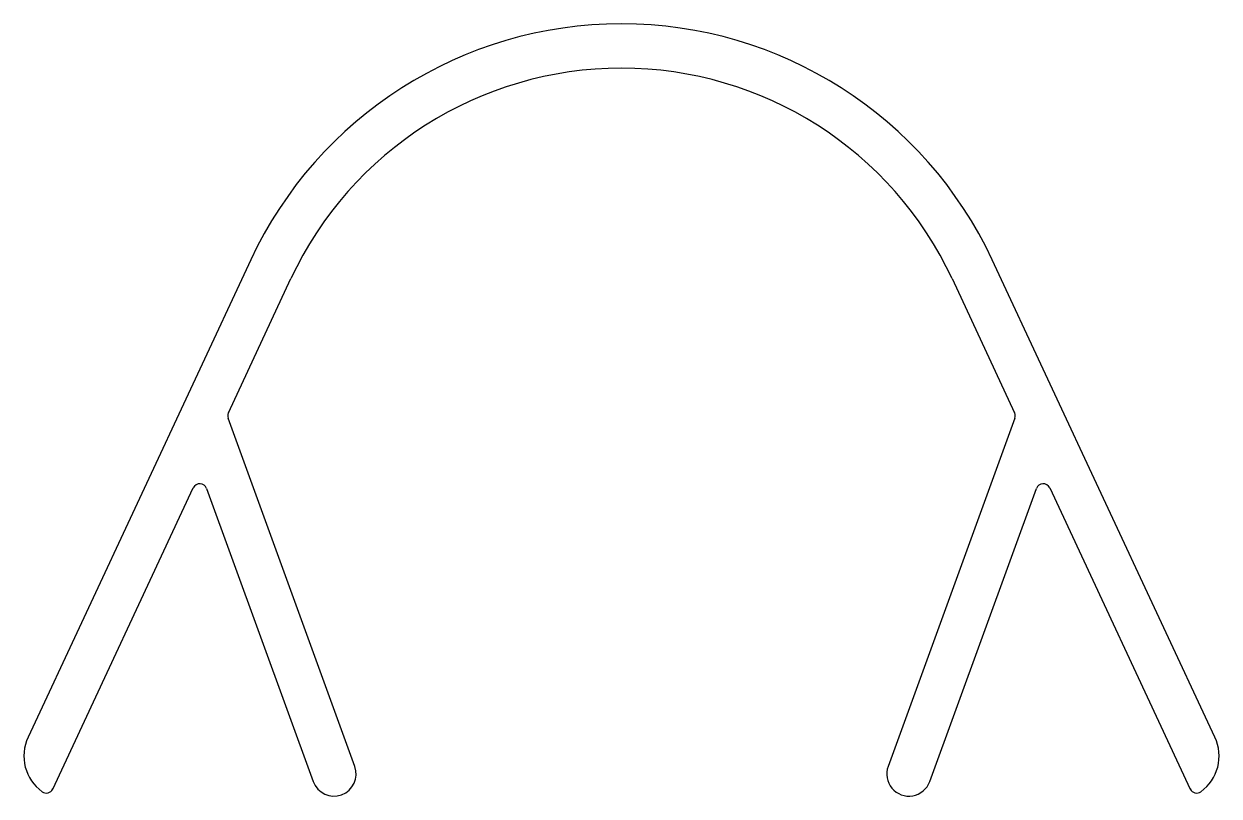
# Model space of a CAD drawing. Extents: x 472.8 to 515.2, y 619.3 to 646.7.
import ezdxf

# ---------------------------------------------------------------- set-up
doc = ezdxf.new("R2010")
doc.units = 0
doc.layers.get('0').update_dxf_attribs({"linetype": 'CONTINUOUS'})

msp = doc.modelspace()

# ---------------------------------------------------------------- linework, layer by layer
for p, q in [((480.822, 638.316), (472.912, 621.351)), ((515.068, 621.351), (507.157, 638.316)), ((480.026, 632.883), (482.25, 637.65)), ((505.73, 637.65), (507.953, 632.883)), ((484.521, 620.315), (480.018, 632.688)), ((507.962, 632.688), (503.459, 620.315)), ((473.791, 619.511), (478.782, 630.213)), ((479.25, 630.193), (483.042, 619.777)), ((504.938, 619.777), (508.729, 630.193)), ((509.198, 630.213), (514.189, 619.511))]:
    msp.add_line(p, q)
for centre, radius, start, end in [((493.99, 632.176), 14.529, 25, 155), ((493.99, 632.176), 12.954, 25, 155), ((480.257, 632.775), 0.254, 155, 200), ((507.723, 632.775), 0.254, 340, 25), ((479.012, 630.106), 0.254, 20, 155), ((508.968, 630.106), 0.254, 25, 160), ((474.339, 620.686), 1.575, 155, 233.9125), ((513.641, 620.686), 1.575, 306.0875, 25), ((483.781, 620.046), 0.787, 200, 20), ((504.198, 620.046), 0.787, 160, 340), ((473.561, 619.619), 0.254, 233.9125, 335), ((514.419, 619.619), 0.254, 205, 306.0875)]:
    msp.add_arc(centre, radius, start, end)

doc.saveas('drawing.dxf')
